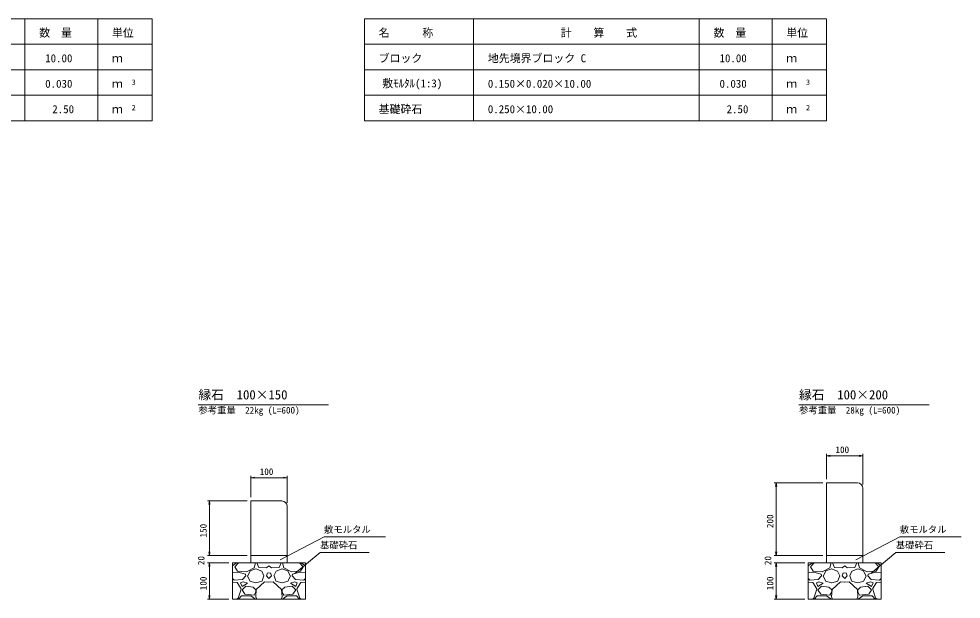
# Model space of a CAD drawing. Units: millimetres on the paper. Extents: x 0 to 841, y 0 to 594.
# Drawn here: x 416 to 674.9, y 289 to 448.5 of the extents above; entities that cross this region are included whole.
import ezdxf
from ezdxf.enums import TextEntityAlignment as Align

# ---------------------------------------------------------------- set-up
doc = ezdxf.new("R2010")
doc.units = ezdxf.units.MM
for name, color, linetype, lineweight in [('D-MTR-FRAM（材料表図枠）', 2, 'Continuous', 18), ('D-STR-DIM（寸法）', 7, 'Continuous', 18), ('D-STR-HTXT（旗揚げ）', 7, 'Continuous', 18), ('D-STR-STRn（構造物）', 7, 'Continuous', 18), ('D-STR（構造物外形線）', 1, 'Continuous', 18)]:
    doc.layers.add(name, color=color, linetype=linetype, lineweight=lineweight)
for name, color, linetype in [('D-MTR-TXT(文字列）', 7, 'Continuous'), ('D-STR-TXT（文字）', 7, 'Continuous'), ('D-TTL-TXT（文字）', 7, 'Continuous')]:
    doc.layers.add(name, color=color, linetype=linetype)
doc.styles.add('ＭＳ ゴシック', font='')
doc.styles.get('ＭＳ ゴシック').set_extended_font_data('MS Gothic')

msp = doc.modelspace()

# ---------------------------------------------------------------- linework, layer by layer
at = {"layer": 'D-MTR-FRAM（材料表図枠）'}
for p, q in [((325.674, 448.472), (452.674, 448.472)), ((417.674, 420.472), (417.674, 448.472)), ((437.674, 420.472), (437.674, 448.472)), ((452.674, 420.472), (452.674, 448.472)), ((510.937, 448.472), (637.937, 448.472)), ((510.937, 420.472), (510.937, 448.472)), ((540.937, 420.472), (540.937, 448.472)), ((602.937, 420.472), (602.937, 448.472)), ((622.937, 420.472), (622.937, 448.472)), ((637.937, 420.472), (637.937, 448.472)), ((325.674, 441.472), (452.674, 441.472)), ((510.937, 441.472), (637.937, 441.472)), ((325.674, 434.472), (452.674, 434.472)), ((510.937, 434.472), (637.937, 434.472)), ((325.674, 427.472), (452.674, 427.472)), ((510.937, 427.472), (637.937, 427.472)), ((325.674, 420.472), (452.674, 420.472)), ((510.937, 420.472), (637.937, 420.472))]:
    msp.add_line(p, q, dxfattribs=at)
at = {"layer": 'D-STR-DIM（寸法）'}
for p, q in [((637.907, 321.956), (637.907, 328.865)), ((647.907, 320.456), (647.907, 328.865)), ((637.907, 328.365), (638.907, 328.532)), ((638.907, 328.198), (637.907, 328.365)), ((637.907, 328.365), (638.907, 328.365)), ((646.907, 328.365), (638.907, 328.365)), ((646.907, 328.532), (647.907, 328.365)), ((647.907, 328.365), (646.907, 328.198)), ((647.907, 328.365), (646.907, 328.365)), ((479.724, 316.956), (479.724, 322.839)), ((479.724, 322.339), (480.724, 322.506)), ((480.724, 322.172), (479.724, 322.339)), ((479.724, 322.339), (480.724, 322.339)), ((488.724, 322.339), (480.724, 322.339)), ((488.724, 322.506), (489.724, 322.339)), ((489.724, 322.339), (488.724, 322.172)), ((489.724, 322.339), (488.724, 322.339)), ((489.724, 315.456), (489.724, 322.839)), ((636.907, 320.956), (623.565, 320.956)), ((623.898, 319.956), (624.065, 320.956)), ((624.065, 320.956), (624.232, 319.956)), ((624.065, 320.956), (624.065, 319.956)), ((624.065, 319.956), (624.065, 301.956)), ((478.724, 315.956), (467.855, 315.956)), ((468.188, 314.956), (468.355, 315.956)), ((468.355, 315.956), (468.522, 314.956)), ((468.355, 315.956), (468.355, 314.956)), ((468.355, 314.956), (468.355, 301.956)), ((468.355, 301.956), (468.355, 302.956)), ((624.065, 301.956), (624.065, 302.956)), ((478.724, 300.956), (467.855, 300.956)), ((478.724, 300.956), (467.855, 300.956)), ((468.355, 300.956), (468.188, 301.956)), ((468.355, 300.956), (468.188, 301.956)), ((468.522, 301.956), (468.355, 300.956)), ((468.355, 300.956), (468.355, 301.956)), ((468.522, 301.956), (468.355, 300.956)), ((468.355, 300.956), (468.355, 301.956)), ((636.907, 300.956), (623.565, 300.956)), ((636.907, 300.956), (623.565, 300.956)), ((624.065, 300.956), (623.898, 301.956)), ((624.065, 300.956), (623.898, 301.956)), ((624.232, 301.956), (624.065, 300.956)), ((624.065, 300.956), (624.065, 301.956)), ((624.232, 301.956), (624.065, 300.956)), ((624.065, 300.956), (624.065, 301.956)), ((473.724, 298.956), (467.855, 298.956)), ((473.724, 298.956), (467.855, 298.956)), ((468.188, 297.956), (468.355, 298.956)), ((468.188, 297.956), (468.355, 298.956)), ((468.355, 298.956), (468.522, 297.956)), ((468.355, 298.956), (468.355, 297.956)), ((468.355, 298.956), (468.522, 297.956)), ((468.355, 298.956), (468.355, 297.956)), ((468.355, 297.956), (468.355, 289.956)), ((468.355, 297.956), (468.355, 296.956)), ((631.907, 298.956), (623.565, 298.956)), ((631.907, 298.956), (623.565, 298.956)), ((623.898, 297.956), (624.065, 298.956)), ((623.898, 297.956), (624.065, 298.956)), ((624.065, 298.956), (624.232, 297.956)), ((624.065, 298.956), (624.065, 297.956)), ((624.065, 298.956), (624.232, 297.956)), ((624.065, 298.956), (624.065, 297.956)), ((624.065, 297.956), (624.065, 289.956)), ((624.065, 297.956), (624.065, 296.956)), ((473.724, 288.956), (467.855, 288.956)), ((468.355, 288.956), (468.188, 289.956)), ((468.522, 289.956), (468.355, 288.956)), ((468.355, 288.956), (468.355, 289.956)), ((631.907, 288.956), (623.565, 288.956)), ((624.065, 288.956), (623.898, 289.956)), ((624.232, 289.956), (624.065, 288.956)), ((624.065, 288.956), (624.065, 289.956))]:
    msp.add_line(p, q, dxfattribs=at)
at = {"layer": 'D-STR-HTXT（旗揚げ）'}
for p, q in [((465.256, 342.347), (501.09, 342.347)), ((630.267, 342.347), (666.102, 342.347)), ((487.793, 299.805), (499.859, 306.133)), ((516.715, 306.133), (499.859, 306.133)), ((645.975, 299.805), (658.042, 306.133)), ((674.898, 306.133), (658.042, 306.133)), ((491.874, 296.052), (498.753, 301.818)), ((512.227, 301.818), (498.753, 301.818)), ((650.056, 296.052), (656.935, 301.818)), ((670.409, 301.818), (656.935, 301.818))]:
    msp.add_line(p, q, dxfattribs=at)
at = {"layer": 'D-STR-STRn（構造物）'}
for p, q in [((479.724, 300.956), (479.724, 298.956)), ((489.724, 300.956), (489.724, 298.956)), ((637.907, 300.956), (637.907, 298.956)), ((647.907, 300.956), (647.907, 298.956)), ((479.724, 298.956), (474.724, 298.956)), ((474.724, 298.956), (474.724, 288.956)), ((474.724, 298.086), (475.85, 298.956)), ((475.342, 297.851), (476.336, 298.956)), ((476.061, 296.646), (475.361, 297.846)), ((489.724, 298.956), (477.724, 298.956)), ((481.045, 298.95), (480.645, 297.55)), ((481.386, 298.956), (481.925, 297.674)), ((484.042, 297.558), (484.724, 298.086)), ((485.407, 297.558), (484.724, 298.086)), ((488.063, 298.956), (487.523, 297.674)), ((488.404, 298.95), (488.804, 297.55)), ((489.724, 298.956), (494.724, 298.956)), ((494.107, 297.851), (493.113, 298.956)), ((493.387, 296.646), (494.087, 297.846)), ((494.724, 298.086), (493.599, 298.956)), ((494.724, 298.956), (494.724, 288.956)), ((637.907, 298.956), (632.907, 298.956)), ((632.907, 298.956), (632.907, 288.956)), ((632.907, 298.086), (634.033, 298.956)), ((633.524, 297.851), (634.518, 298.956)), ((634.244, 296.646), (633.544, 297.846)), ((647.907, 298.956), (635.907, 298.956)), ((639.227, 298.95), (638.827, 297.55)), ((639.568, 298.956), (640.108, 297.674)), ((639.907, 298.956), (651.907, 298.956)), ((642.225, 297.558), (642.907, 298.086)), ((643.589, 297.558), (642.907, 298.086)), ((646.245, 298.956), (645.706, 297.674)), ((646.586, 298.95), (646.986, 297.55)), ((647.907, 298.956), (652.907, 298.956)), ((652.289, 297.851), (651.296, 298.956)), ((651.57, 296.646), (652.27, 297.846)), ((652.907, 298.086), (651.781, 298.956)), ((652.907, 298.956), (652.907, 288.956)), ((476.251, 296.34), (474.724, 296.179)), ((478.535, 296.472), (476.035, 296.672)), ((478.238, 295.857), (476.238, 296.357)), ((478.342, 295.351), (477.442, 294.351)), ((478.343, 295.345), (478.243, 295.845)), ((480.647, 297.544), (478.547, 296.444)), ((478.833, 295.354), (479.433, 293.954)), ((478.939, 295.35), (479.539, 296.75)), ((479.543, 296.751), (481.143, 297.251)), ((481.138, 297.25), (482.738, 296.65)), ((481.936, 297.646), (484.036, 297.546)), ((482.743, 296.648), (483.343, 295.348)), ((482.839, 293.956), (483.339, 295.356)), ((484.724, 294.636), (484.039, 295.384)), ((484.04, 295.354), (484.34, 296.154)), ((484.724, 296.179), (484.351, 296.14)), ((484.724, 296.179), (485.098, 296.14)), ((484.724, 294.636), (485.41, 295.384)), ((485.409, 295.354), (485.109, 296.154)), ((487.513, 297.646), (485.413, 297.546)), ((486.706, 296.648), (486.106, 295.348)), ((486.61, 293.956), (486.11, 295.356)), ((488.311, 297.25), (486.711, 296.65)), ((489.906, 296.751), (488.306, 297.251)), ((488.802, 297.544), (490.902, 296.444)), ((490.509, 295.35), (489.909, 296.75)), ((490.616, 295.354), (490.016, 293.954)), ((490.913, 296.472), (493.413, 296.672)), ((491.106, 295.345), (491.206, 295.845)), ((491.107, 295.351), (492.007, 294.351)), ((491.211, 295.857), (493.211, 296.357)), ((493.198, 296.34), (494.724, 296.179)), ((634.433, 296.34), (632.907, 296.179)), ((636.718, 296.472), (634.218, 296.672)), ((636.421, 295.857), (634.421, 296.357)), ((636.524, 295.351), (635.624, 294.351)), ((636.525, 295.345), (636.425, 295.845)), ((638.829, 297.544), (636.729, 296.444)), ((637.015, 295.354), (637.615, 293.954)), ((637.122, 295.35), (637.722, 296.75)), ((637.725, 296.751), (639.325, 297.251)), ((639.321, 297.25), (640.921, 296.65)), ((640.118, 297.646), (642.218, 297.546)), ((640.926, 296.648), (641.526, 295.348)), ((641.021, 293.956), (641.521, 295.356)), ((642.907, 294.636), (642.221, 295.384)), ((642.222, 295.354), (642.522, 296.154)), ((642.907, 296.179), (642.533, 296.14)), ((642.907, 296.179), (643.281, 296.14)), ((642.907, 294.636), (643.593, 295.384)), ((643.591, 295.354), (643.291, 296.154)), ((645.695, 297.646), (643.595, 297.546)), ((644.888, 296.648), (644.288, 295.348)), ((644.793, 293.956), (644.293, 295.356)), ((646.493, 297.25), (644.893, 296.65)), ((648.088, 296.751), (646.488, 297.251)), ((646.985, 297.544), (649.085, 296.444)), ((648.692, 295.35), (648.092, 296.75)), ((648.798, 295.354), (648.198, 293.954)), ((649.096, 296.472), (651.596, 296.672)), ((649.288, 295.345), (649.388, 295.845)), ((649.289, 295.351), (650.189, 294.351)), ((649.393, 295.857), (651.393, 296.357)), ((651.381, 296.34), (652.907, 296.179)), ((475.139, 294.184), (474.724, 294.636)), ((475.945, 293.541), (474.724, 293.643)), ((477.435, 294.357), (475.135, 294.157)), ((477.064, 291.757), (475.964, 293.557)), ((476.938, 293.451), (477.338, 292.451)), ((477.641, 293.747), (476.941, 293.447)), ((477.338, 292.453), (478.838, 293.353)), ((478.341, 292.551), (477.341, 291.551)), ((478.845, 293.353), (477.645, 293.753)), ((480.353, 292.257), (478.353, 292.557)), ((479.434, 293.944), (481.134, 293.444)), ((481.147, 293.445), (482.847, 293.945)), ((483.544, 293.75), (481.244, 291.65)), ((484.724, 293.643), (483.545, 293.741)), ((484.724, 293.643), (485.904, 293.741)), ((485.905, 293.75), (488.205, 291.65)), ((488.302, 293.445), (486.602, 293.945)), ((490.015, 293.944), (488.315, 293.444)), ((489.096, 292.257), (491.096, 292.557)), ((490.604, 293.353), (491.804, 293.753)), ((492.111, 292.453), (490.611, 293.353)), ((491.107, 292.551), (492.107, 291.551)), ((491.808, 293.747), (492.508, 293.447)), ((492.014, 294.357), (494.314, 294.157)), ((492.511, 293.451), (492.111, 292.451)), ((492.385, 291.757), (493.485, 293.557)), ((493.504, 293.541), (494.724, 293.643)), ((494.31, 294.184), (494.724, 294.636)), ((633.321, 294.184), (632.907, 294.636)), ((634.127, 293.541), (632.907, 293.643)), ((635.617, 294.357), (633.317, 294.157)), ((635.246, 291.757), (634.146, 293.557)), ((635.12, 293.451), (635.52, 292.451)), ((635.823, 293.747), (635.123, 293.447)), ((635.521, 292.453), (637.021, 293.353)), ((636.524, 292.551), (635.524, 291.551)), ((637.027, 293.353), (635.827, 293.753)), ((638.536, 292.257), (636.536, 292.557)), ((637.616, 293.944), (639.316, 293.444)), ((639.33, 293.445), (641.03, 293.945)), ((641.726, 293.75), (639.426, 291.65)), ((642.907, 293.643), (641.727, 293.741)), ((642.907, 293.643), (644.087, 293.741)), ((644.087, 293.75), (646.387, 291.65)), ((646.484, 293.445), (644.784, 293.945)), ((648.197, 293.944), (646.497, 293.444)), ((647.278, 292.257), (649.278, 292.557)), ((648.786, 293.353), (649.986, 293.753)), ((650.293, 292.453), (648.793, 293.353)), ((649.29, 292.551), (650.29, 291.551)), ((649.991, 293.747), (650.691, 293.447)), ((650.196, 294.357), (652.496, 294.157)), ((650.693, 293.451), (650.293, 292.451)), ((650.567, 291.757), (651.667, 293.557)), ((651.687, 293.541), (652.907, 293.643)), ((652.493, 294.184), (652.907, 294.636)), ((476.243, 289.248), (477.043, 291.748)), ((477.338, 291.555), (478.138, 290.355)), ((478.145, 290.347), (480.645, 290.047)), ((481.163, 291.53), (480.363, 292.23)), ((480.645, 290.052), (481.145, 290.952)), ((481.237, 291.656), (481.137, 289.556)), ((481.142, 290.951), (481.142, 291.551)), ((488.212, 291.656), (488.312, 289.556)), ((488.286, 291.53), (489.086, 292.23)), ((488.804, 290.052), (488.304, 290.952)), ((488.307, 290.951), (488.307, 291.551)), ((491.304, 290.347), (488.804, 290.047)), ((492.11, 291.555), (491.31, 290.355)), ((493.206, 289.248), (492.406, 291.748)), ((634.425, 289.248), (635.225, 291.748)), ((635.521, 291.555), (636.321, 290.355)), ((636.327, 290.347), (638.827, 290.047)), ((639.345, 291.53), (638.545, 292.23)), ((638.827, 290.052), (639.327, 290.952)), ((639.42, 291.656), (639.32, 289.556)), ((639.324, 290.951), (639.324, 291.551)), ((646.394, 291.656), (646.494, 289.556)), ((646.468, 291.53), (647.268, 292.23)), ((646.987, 290.052), (646.487, 290.952)), ((646.489, 290.951), (646.489, 291.551)), ((649.486, 290.347), (646.986, 290.047)), ((650.293, 291.555), (649.493, 290.355)), ((651.388, 289.248), (650.588, 291.748)), ((474.724, 288.956), (494.724, 288.956)), ((475.85, 288.956), (476.242, 289.258)), ((476.336, 288.956), (477.142, 289.851)), ((477.142, 289.851), (479.742, 289.851)), ((479.739, 289.874), (481.039, 288.974)), ((481.125, 289.574), (481.386, 288.956)), ((488.323, 289.574), (488.063, 288.956)), ((489.71, 289.874), (488.41, 288.974)), ((492.307, 289.851), (489.707, 289.851)), ((493.113, 288.956), (492.307, 289.851)), ((493.598, 288.956), (493.207, 289.258)), ((632.907, 288.956), (652.907, 288.956)), ((634.033, 288.956), (634.425, 289.258)), ((634.518, 288.956), (635.324, 289.851)), ((635.324, 289.851), (637.924, 289.851)), ((637.921, 289.874), (639.221, 288.974)), ((639.308, 289.574), (639.568, 288.956)), ((646.506, 289.574), (646.245, 288.956)), ((647.893, 289.874), (646.593, 288.974)), ((650.489, 289.851), (647.889, 289.851)), ((651.296, 288.956), (650.489, 289.851)), ((651.781, 288.956), (651.389, 289.258))]:
    msp.add_line(p, q, dxfattribs=at)
at = {"layer": 'D-STR（構造物外形線）'}
for p, q in [((637.907, 320.956), (637.907, 300.956)), ((637.907, 320.956), (646.407, 320.956)), ((647.907, 300.956), (647.907, 319.456)), ((479.724, 315.956), (488.224, 315.956)), ((479.724, 315.956), (479.724, 300.956)), ((489.724, 300.956), (489.724, 314.456)), ((489.724, 300.956), (479.724, 300.956)), ((647.907, 300.956), (637.907, 300.956))]:
    msp.add_line(p, q, dxfattribs=at)
for centre in [(646.407, 319.456), (488.224, 314.456)]:
    msp.add_arc(centre, 1.5, 0, 90, dxfattribs=at)

# ---------------------------------------------------------------- texts
at = {"layer": 'D-MTR-TXT(文字列）', "style": 'ＭＳ ゴシック'}
for s, height, p in [('数\u3000量', 2.199, (421.596, 442.875)), ('単位', 2.199, (441.596, 442.875)), ('名\u3000\u3000\u3000称', 2.199, (514.86, 442.875)), ('計\u3000\u3000算\u3000\u3000式', 2.199, (564.868, 442.875)), ('数\u3000量', 2.199, (606.86, 442.875)), ('単位', 2.199, (626.86, 442.875)), ('10.00', 2.199, (423.247, 435.875)), ('ｍ', 2.199, (441.596, 435.875)), ('ブロック', 2.199, (514.86, 435.875)), ('地先境界ブロック C', 2.199, (544.86, 435.875)), ('10.00', 2.199, (608.511, 435.875)), ('ｍ', 2.199, (626.86, 435.875)), ('0.030', 2.199, (423.247, 428.875)), ('ｍ', 2.199, (441.596, 428.875)), ('3', 1.466, (446.998, 429.88)), ('敷ﾓﾙﾀﾙ(1:3)', 2.199, (515.86, 428.976)), ('0.150×0.020×10.00', 2.199, (544.86, 428.875)), ('0.030', 2.199, (608.511, 428.875)), ('ｍ', 2.199, (626.86, 428.875)), ('3', 1.466, (632.262, 429.88)), ('2.50', 2.199, (425.197, 421.875)), ('2', 1.466, (446.998, 422.88)), ('基礎砕石', 2.199, (514.86, 421.875)), ('0.250×10.00', 2.199, (544.86, 421.875)), ('2.50', 2.199, (610.461, 421.875)), ('2', 1.466, (632.262, 422.88)), ('ｍ', 2.199, (441.596, 421.875)), ('ｍ', 2.199, (626.86, 421.875))]:
    msp.add_text(s, height=height, dxfattribs=at).set_placement(p, align=Align.BOTTOM_LEFT)
at = {"layer": 'D-STR-DIM（寸法）', "style": 'ＭＳ ゴシック'}
for p in [(640.375, 328.565), (482.193, 322.539)]:
    msp.add_text('100', height=1.833, dxfattribs=at).set_placement(p, align=Align.BOTTOM_LEFT)
for s, p in [('200', (623.865, 308.506)), ('150', (468.155, 305.924)), ('20', (467.555, 298.319)), ('20', (623.265, 298.319)), ('100', (468.155, 291.424)), ('100', (623.865, 291.424))]:
    msp.add_text(s, height=1.833, rotation=90, dxfattribs=at).set_placement(p, align=Align.BOTTOM_LEFT)
at = {"layer": 'D-STR-TXT（文字）', "style": 'ＭＳ ゴシック'}
for s, p in [('敷モルタル', (499.859, 306.638)), ('敷モルタル', (658.042, 306.638)), ('基礎砕石', (498.753, 302.323)), ('基礎砕石', (656.935, 302.323))]:
    msp.add_text(s, height=1.833, dxfattribs=at).set_placement(p, align=Align.BOTTOM_LEFT)
at = {"layer": 'D-TTL-TXT（文字）', "style": 'ＭＳ ゴシック'}
for s, height, p in [('縁石\u3000100×150', 2.566, (465.348, 343.091)), ('縁石\u3000100×200', 2.566, (630.359, 343.091)), ('参考重量\u300022kg (L=600)', 1.833, (465.348, 339.427)), ('参考重量\u300028kg (L=600)', 1.833, (630.359, 339.427))]:
    msp.add_text(s, height=height, dxfattribs=at).set_placement(p, align=Align.BOTTOM_LEFT)

doc.saveas('drawing.dxf')
